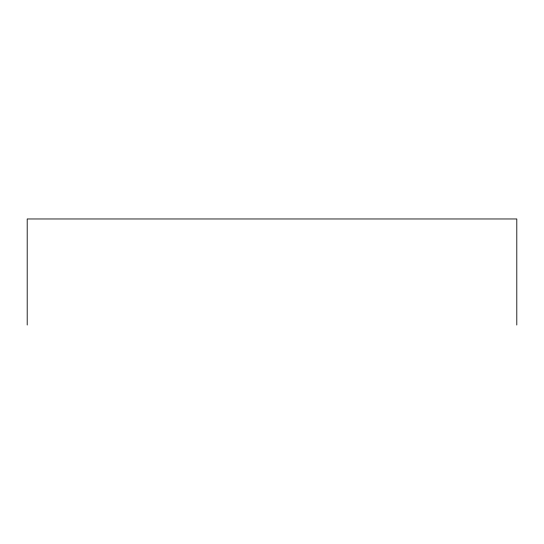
<?xml version="1.0" encoding="UTF-8"?>
<svg xmlns="http://www.w3.org/2000/svg" width="544" height="544" viewBox="0 0 544 544"><rect width="100%" height="100%" fill="white"/><g stroke="black" fill="none" stroke-linecap="round" stroke-linejoin="round"><path stroke-width="0.82" d="M516.8 325.033L516.8 218.967L27.2 218.967L27.2 325.033"/></g></svg>
